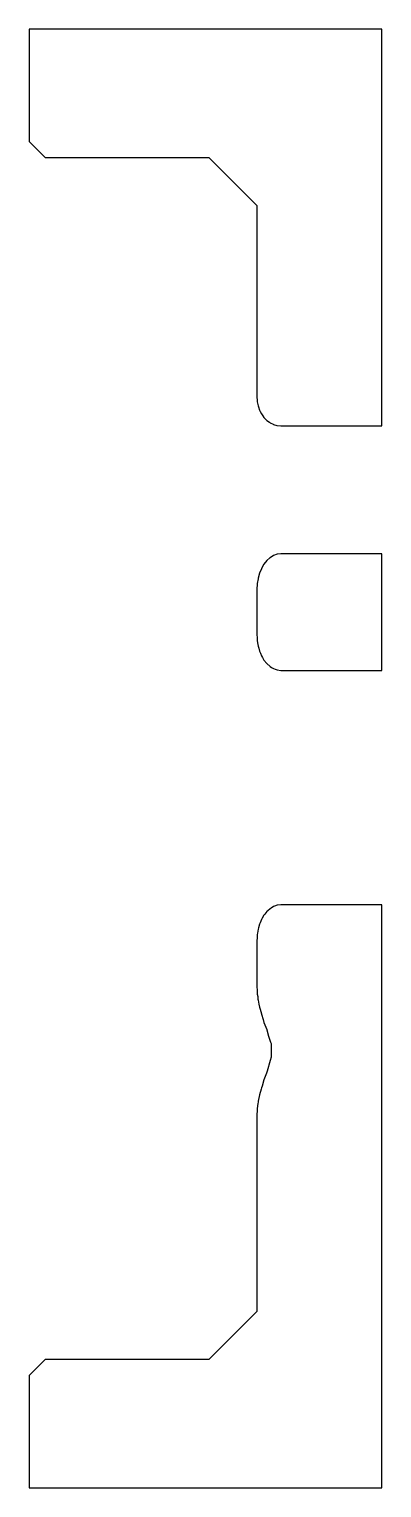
# Model space of a CAD drawing. Header units: metres. Extents: x 0 to 47.5, y 0 to 45.5.
# Drawn here: x 0 to 11, y 0 to 45.5 of the extents above.
import ezdxf

# ---------------------------------------------------------------- set-up
doc = ezdxf.new("R2010")
doc.units = ezdxf.units.M

msp = doc.modelspace()

# ---------------------------------------------------------------- linework, layer by layer
for p, q in [((11, 45.5), (0, 45.5)), ((0, 45.5), (0, 42)), ((11, 33.127), (11, 45.5)), ((0, 42), (0.5, 41.5)), ((0.5, 41.5), (5.60409, 41.5)), ((5.60409, 41.5), (7.10409, 40)), ((7.10409, 40), (7.10409, 34.0166)), ((7.10409, 34.0166), (7.11022, 33.9315)), ((7.11022, 33.9315), (7.11332, 33.8843)), ((7.11332, 33.8843), (7.11477, 33.8771)), ((7.11477, 33.8771), (7.14079, 33.7473)), ((7.14079, 33.7473), (7.15043, 33.7195)), ((7.15043, 33.7195), (7.18583, 33.6172)), ((7.18583, 33.6172), (7.20893, 33.572)), ((7.20893, 33.572), (7.24732, 33.497)), ((7.24732, 33.497), (7.28786, 33.4402)), ((7.28786, 33.4402), (7.32376, 33.3899)), ((7.32376, 33.3899), (7.38369, 33.3286)), ((7.38369, 33.3286), (7.41325, 33.2984)), ((7.41325, 33.2984), (7.4921, 33.2406)), ((7.4921, 33.2406), (7.51359, 33.2248)), ((7.51359, 33.2248), (7.60846, 33.1778)), ((7.60846, 33.1778), (7.62232, 33.1709)), ((7.62232, 33.1709), (7.72826, 33.1405)), ((7.72826, 33.1405), (7.73676, 33.138)), ((7.73676, 33.138), (7.84754, 33.1276)), ((7.84754, 33.1276), (7.85409, 33.127)), ((7.85409, 33.127), (11, 33.127)), ((7.73676, 29.1207), (7.73175, 29.1189)), ((7.85409, 29.1342), (7.73676, 29.1207)), ((11, 29.1342), (7.85409, 29.1342)), ((11, 25.5), (11, 29.1342)), ((7.24262, 28.6706), (7.18583, 28.535)), ((7.24732, 28.6818), (7.24262, 28.6706)), ((7.32376, 28.8128), (7.24732, 28.6818)), ((7.41325, 28.9246), (7.32376, 28.8128)), ((7.5084, 29.0099), (7.41325, 28.9246)), ((7.51359, 29.0146), (7.5084, 29.0099)), ((7.61723, 29.0774), (7.51359, 29.0146)), ((7.62232, 29.0805), (7.61723, 29.0774)), ((7.73175, 29.1189), (7.62232, 29.0805)), ((7.13807, 28.3593), (7.11332, 28.2085)), ((7.14079, 28.3759), (7.13807, 28.3593)), ((7.18583, 28.535), (7.14079, 28.3759)), ((7.11229, 28.1893), (7.10409, 28.0368)), ((7.10409, 28.0368), (7.10409, 26.5974)), ((7.11332, 28.2085), (7.11229, 28.1893)), ((7.10409, 26.5974), (7.1077, 26.5303)), ((7.1077, 26.5303), (7.11332, 26.4257)), ((7.11332, 26.4257), (7.12424, 26.3592)), ((7.12424, 26.3592), (7.14079, 26.2583)), ((7.14079, 26.2583), (7.15896, 26.1941)), ((7.15896, 26.1941), (7.18583, 26.0992)), ((7.18583, 26.0992), (7.21098, 26.0392)), ((7.21098, 26.0392), (7.24732, 25.9524)), ((7.24732, 25.9524), (7.27898, 25.8982)), ((7.27898, 25.8982), (7.32376, 25.8214)), ((7.32376, 25.8214), (7.41325, 25.7096)), ((7.41325, 25.7096), (7.51359, 25.6196)), ((7.51359, 25.6196), (7.55984, 25.5916)), ((7.55984, 25.5916), (7.62232, 25.5537)), ((7.62232, 25.5537), (7.67123, 25.5366)), ((7.67123, 25.5366), (7.73676, 25.5135)), ((7.73676, 25.5135), (7.85409, 25.5)), ((7.85409, 25.5), (11, 25.5)), ((7.26943, 17.7697), (7.24732, 17.7318)), ((7.32376, 17.8628), (7.26943, 17.7697)), ((7.35005, 17.8956), (7.32376, 17.8628)), ((7.41325, 17.9746), (7.35005, 17.8956)), ((7.44311, 18.0014), (7.41325, 17.9746)), ((7.51359, 18.0646), (7.44311, 18.0014)), ((7.54628, 18.0844), (7.51359, 18.0646)), ((7.62232, 18.1305), (7.54628, 18.0844)), ((7.65697, 18.1426), (7.62232, 18.1305)), ((7.73676, 18.1707), (7.65697, 18.1426)), ((7.85409, 18.1842), (7.73676, 18.1707)), ((11, 18.1842), (7.85409, 18.1842)), ((11, 0), (11, 18.1842)), ((7.1208, 17.304), (7.11332, 17.2585)), ((7.14079, 17.4259), (7.1208, 17.304)), ((7.15333, 17.4702), (7.14079, 17.4259)), ((7.18583, 17.585), (7.15333, 17.4702)), ((7.20329, 17.6267), (7.18583, 17.585)), ((7.24732, 17.7318), (7.20329, 17.6267)), ((7.10654, 17.1325), (7.10409, 17.0868)), ((7.10409, 17.0868), (7.10409, 15.6112)), ((7.11332, 17.2585), (7.10654, 17.1325)), ((7.10409, 15.6112), (7.10733, 15.5451)), ((7.10733, 15.5451), (7.11332, 15.4229)), ((7.11332, 15.4229), (7.11668, 15.4004)), ((7.11668, 15.4004), (7.12758, 15.3275)), ((7.12758, 15.3275), (7.13715, 15.2453)), ((7.13715, 15.2453), (7.14079, 15.214)), ((7.14079, 15.214), (7.1673, 15.0821)), ((7.1673, 15.0821), (7.18583, 14.9898)), ((7.18583, 14.9898), (7.20451, 14.927)), ((7.20451, 14.927), (7.24732, 14.7829)), ((7.24732, 14.7829), (7.24844, 14.7802)), ((7.24844, 14.7802), (7.2514, 14.7731)), ((7.2514, 14.7731), (7.29872, 14.6071)), ((7.29872, 14.6071), (7.32376, 14.5193)), ((7.32376, 14.5193), (7.35321, 14.4439)), ((7.35321, 14.4439), (7.41105, 14.2959)), ((7.41105, 14.2959), (7.41218, 14.2904)), ((7.41218, 14.2904), (7.41325, 14.2851)), ((7.41325, 14.2851), (7.46802, 14.0916)), ((7.46802, 14.0916), (7.51359, 13.9306)), ((7.51359, 13.9306), (7.52511, 13.9031)), ((7.52511, 13.9031), (7.54371, 13.8587)), ((7.54371, 13.8587), (7.54953, 13.573)), ((7.51359, 13.3323), (7.42854, 12.9999)), ((7.55235, 13.4347), (7.51359, 13.3323)), ((7.54953, 13.573), (7.55235, 13.4347)), ((7.40127, 12.9383), (7.32376, 12.73)), ((7.41325, 12.9705), (7.40127, 12.9383)), ((7.42854, 12.9999), (7.41325, 12.9705)), ((7.23653, 12.4368), (7.18583, 12.2608)), ((7.24732, 12.4743), (7.23653, 12.4368)), ((7.26901, 12.5283), (7.24732, 12.4743)), ((7.32376, 12.73), (7.26901, 12.5283)), ((7.11332, 11.8314), (7.11014, 11.7651)), ((7.13565, 11.9839), (7.11332, 11.8314)), ((7.14079, 12.0296), (7.13565, 11.9839)), ((7.14688, 12.0608), (7.14079, 12.0296)), ((7.18583, 12.2608), (7.14688, 12.0608)), ((7.11014, 11.7651), (7.10409, 11.6389)), ((7.10409, 11.6389), (7.10409, 5.5)), ((7.10409, 5.5), (5.60409, 4)), ((0.5, 4), (0, 3.5)), ((5.60409, 4), (0.5, 4)), ((0, 3.5), (0, 0)), ((0, 0), (11, 0))]:
    msp.add_line(p, q)

doc.saveas('drawing.dxf')
